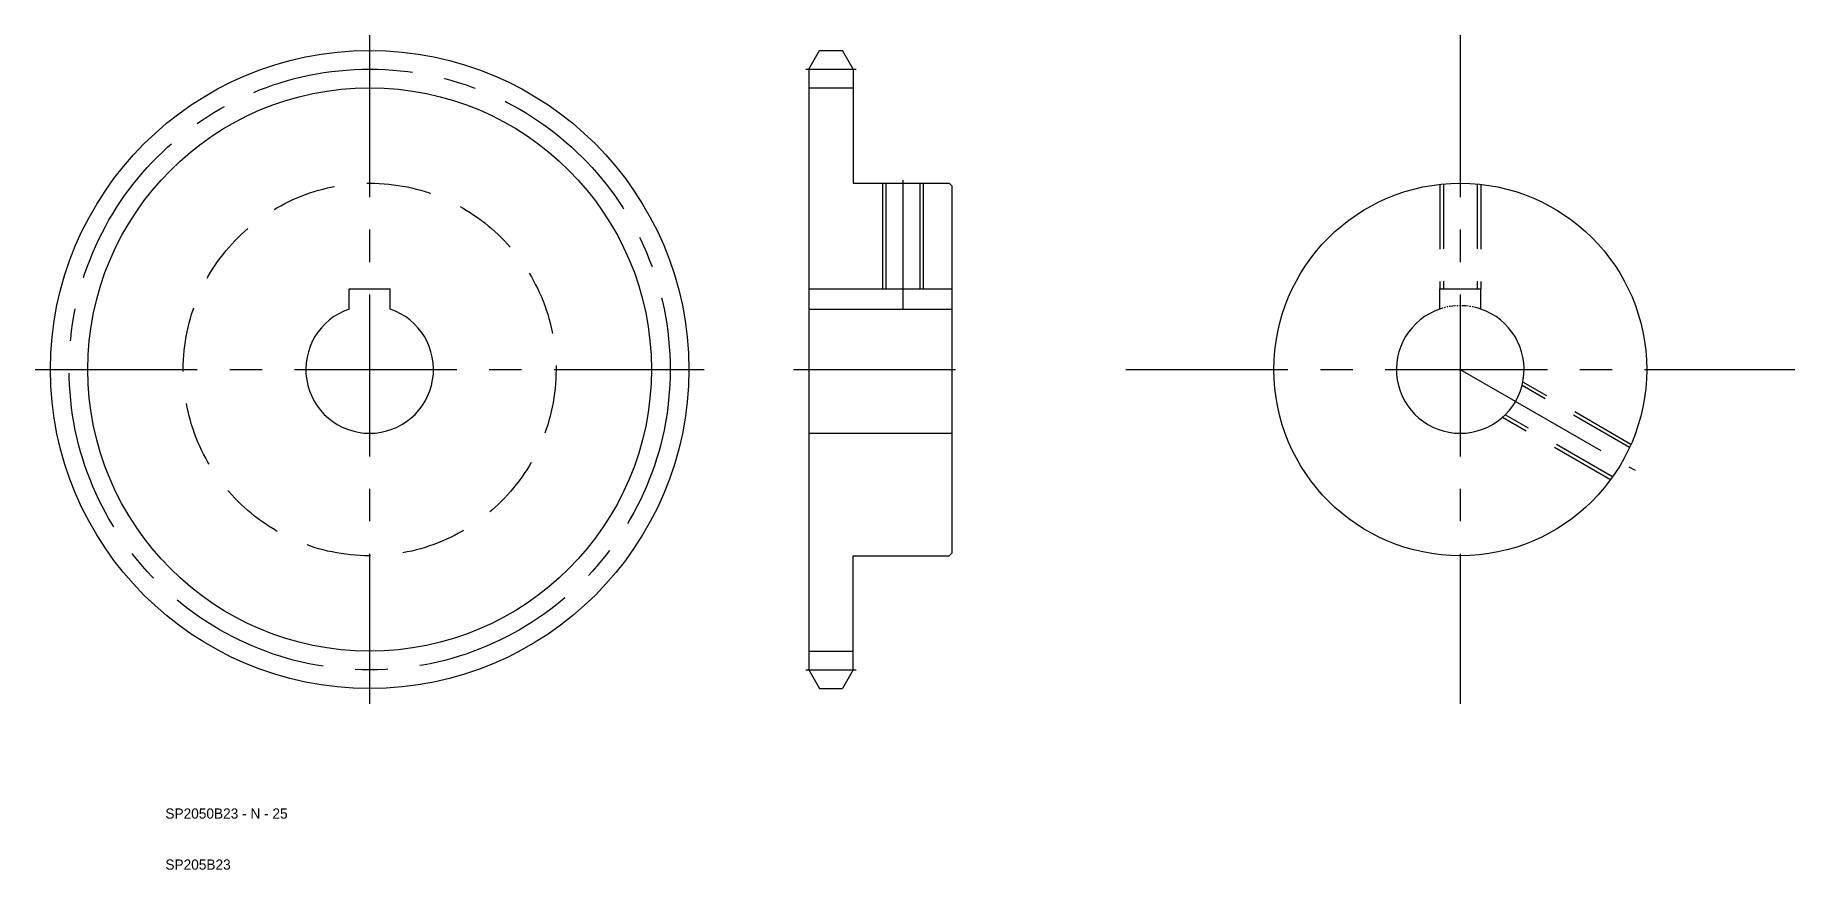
# Model space of a CAD drawing. Extents: x 104 to 448, y 77 to 241.
import ezdxf

# ---------------------------------------------------------------- set-up
doc = ezdxf.new("R2010")
doc.units = 0
for name, pattern in [('CENTER', [50.8, 31.75, -6.35, 6.35, -6.35]), ('DASHED', [19.05, 12.7, -6.35]), ('PHANTOM', [2.5, 1.25, -0.25, 0.25, -0.25, 0.25, -0.25])]:
    doc.linetypes.add(name, pattern=pattern)
doc.layers.get('0').update_dxf_attribs({"linetype": 'CONTINUOUS'})
doc.layers.add('CENTER', color=1, linetype='CENTER')

msp = doc.modelspace()

# ---------------------------------------------------------------- linework, layer by layer
at = {"color": 7, "linetype": 'CONTINUOUS'}
for p, q in [((255.3, 234.28), (257.42, 237.94)), ((257.42, 237.94), (261.89, 237.94)), ((264, 234.28), (261.89, 237.94)), ((255.3, 234.28), (255.3, 116.6)), ((264, 234.28), (264, 211.94)), ((255.3, 230.62), (264, 230.62)), ((264, 211.94), (282.8, 211.94)), ((270.38, 211.94), (270.38, 191.24)), ((277.03, 211.94), (277.03, 191.24)), ((282.8, 211.94), (283.3, 211.44)), ((283.3, 211.44), (283.3, 139.44)), ((165.3, 191.24), (173.3, 191.24)), ((165.3, 187.28), (165.3, 191.24)), ((173.3, 187.28), (173.3, 191.24)), ((255.3, 191.24), (283.3, 191.24)), ((378.87, 187.28), (378.87, 191.24)), ((378.87, 191.24), (386.87, 191.24)), ((386.87, 187.28), (386.87, 191.24)), ((255.3, 187.28), (283.3, 187.28)), ((255.3, 162.94), (283.3, 162.94)), ((264, 116.6), (264, 138.94)), ((264, 138.94), (282.8, 138.94)), ((283.3, 139.44), (282.8, 138.94)), ((255.3, 120.26), (264, 120.26)), ((255.3, 116.6), (257.42, 112.94)), ((264, 116.6), (261.89, 112.94)), ((257.42, 112.94), (261.89, 112.94))]:
    msp.add_line(p, q, dxfattribs=at)
at = {"color": 3, "linetype": 'CONTINUOUS'}
for p, q in [((269.7, 211.94), (269.7, 191.24)), ((277.7, 211.94), (277.7, 191.24)), ((278.63, 211.92), (278.64, 211.94))]:
    msp.add_line(p, q, dxfattribs=at)
at = {"color": 3, "linetype": 'DASHED'}
for p, q in [((378.87, 211.72), (378.87, 191.24)), ((379.55, 211.79), (379.55, 191.24)), ((386.2, 211.79), (386.2, 191.24)), ((386.87, 211.72), (386.87, 191.24)), ((416.01, 160.14), (394.97, 172.29)), ((416.29, 160.76), (395.13, 172.98)), ((412.29, 153.84), (391.13, 166.05)), ((412.69, 154.39), (391.65, 166.54))]:
    msp.add_line(p, q, dxfattribs=at)
at = {"color": 7, "linetype": 'CONTINUOUS'}
for centre, radius in [((169.3, 175.44), 62.5), ((382.87, 175.44), 36.5)]:
    msp.add_circle(centre, radius, dxfattribs=at)
at = {"color": 3, "linetype": 'CONTINUOUS'}
msp.add_circle((169.3, 175.44), 55.18, dxfattribs=at)
at = {"color": 3, "linetype": 'DASHED'}
msp.add_circle((169.3, 175.44), 36.5, dxfattribs=at)
at = {"color": 7, "linetype": 'CONTINUOUS'}
for centre in [(169.3, 175.44), (382.87, 175.44)]:
    msp.add_arc(centre, 12.5, 108.6629, 71.3371, dxfattribs=at)
at = {"color": 3, "linetype": 'PHANTOM'}
msp.add_arc((382.87, 175.44), 12.5, 71.3371, 108.6629, dxfattribs=at)
at = {"layer": 'CENTER', "color": 1, "linetype": 'CENTER'}
for p, q in [((169.3, 240.94), (169.3, 109.94)), ((382.87, 240.94), (382.87, 109.94)), ((254.7, 234.28), (264.6, 234.28)), ((273.7, 212.54), (273.7, 187.34)), ((103.8, 175.44), (234.8, 175.44)), ((252.3, 175.44), (286.3, 175.44)), ((317.37, 175.44), (448.37, 175.44)), ((382.87, 175.44), (417.08, 155.69)), ((254.7, 116.6), (264.6, 116.6))]:
    msp.add_line(p, q, dxfattribs=at)
msp.add_circle((169.3, 175.44), 58.84, dxfattribs=at)

# ---------------------------------------------------------------- texts
at = {"color": 7, "linetype": 'CONTINUOUS'}
for s, p in [('SP2050B23 - N - 25', (129.3, 87.44)), ('SP205B23', (129.3, 77.44))]:
    msp.add_text(s, height=2, dxfattribs=at).set_placement(p)

doc.saveas('drawing.dxf')
